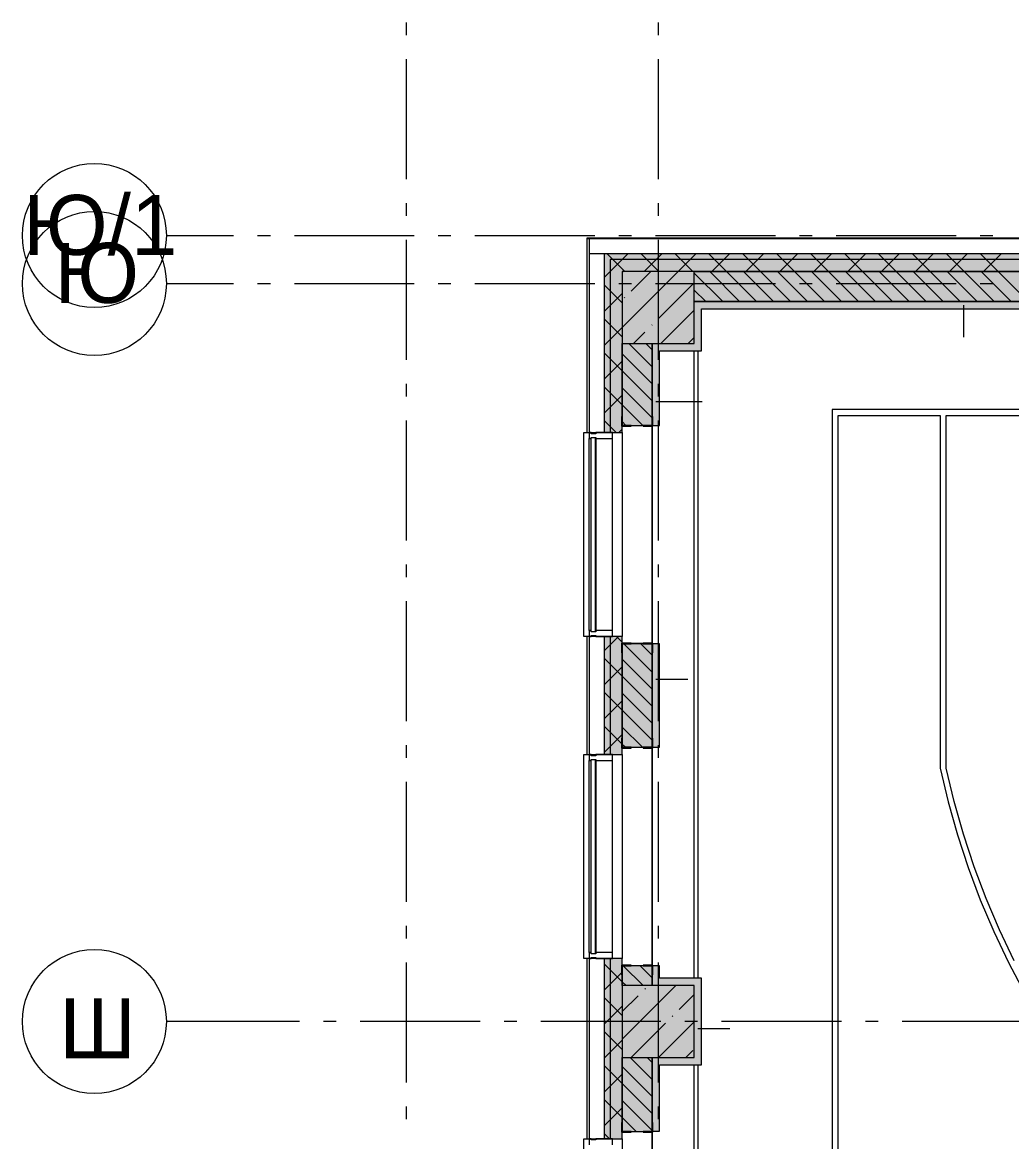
# Model space of a CAD drawing. Header units: millimetres. Extents: x -537608 to 253996, y -217170 to 186033.
# Drawn here: x -300162 to -291916, y -18702 to -9374 of the extents above; entities that cross this region are included whole.
import ezdxf

# ---------------------------------------------------------------- set-up
doc = ezdxf.new("R2010")
doc.units = ezdxf.units.MM
doc.layers.add('PDF _Геометрия', color=7, linetype='Continuous')
doc.layers.add('PDF _Текст', color=7, linetype='Continuous')
doc.layers.add('PDF _Сплошная заливка', color=7, linetype='Continuous', true_color=0xffffff)
doc.styles.add('PDF ArialMT', font='arial.ttf')

msp = doc.modelspace()

# ---------------------------------------------------------------- hatches: boundary and pattern name
at = {"layer": 'PDF _Сплошная заливка', "transparency": 33554559}
h = msp.add_hatch(color=256, dxfattribs=at)
h.paths.add_polyline_path([(-295261.3547, -42150.6668), (-295261.3547, -40715.6667), (-295311.355, -40715.6667), (-295311.355, -42150.6668)], flags=0)
h.paths.add_polyline_path([(-295311.355, -39015.6658), (-295261.3547, -39015.6658), (-295261.3547, -38030.6656), (-295311.355, -38030.6656), (-295311.355, -38192.9768)], flags=0)
h.paths.add_polyline_path([(-295261.3547, -36330.6647), (-295261.3547, -34830.6648), (-295311.355, -34830.6648), (-295311.355, -36330.6647)], flags=0)
h.paths.add_polyline_path([(-295261.3547, -33130.6639), (-295261.3547, -32145.6637), (-295311.355, -32145.6637), (-295311.355, -33130.6639)], flags=0)
h.paths.add_polyline_path([(-295261.3547, -30445.665), (-295261.3547, -28945.665), (-295311.355, -28945.665), (-295311.355, -30445.665)], flags=0)
h.paths.add_polyline_path([(-295261.3547, -27245.6642), (-295261.3547, -26260.6639), (-295311.355, -26260.6639), (-295311.355, -27245.6642)], flags=0)
h.paths.add_polyline_path([(-295261.3547, -24560.6631), (-295261.3547, -23062.1637), (-295311.355, -23062.1637), (-295311.355, -24560.6631)], flags=0)
h.paths.add_polyline_path([(-295311.355, -21362.1613), (-295261.3547, -21362.1613), (-295261.3547, -20377.8494), (-295311.355, -20377.8494), (-295311.355, -21105.3666)], flags=0)
h.paths.add_polyline_path([(-295261.3547, -18677.8486), (-295261.3547, -17176.3477), (-295311.355, -17176.3477), (-295311.355, -18677.8486)], flags=0)
h.paths.add_polyline_path([(-295311.355, -15476.348), (-295261.3547, -15476.348), (-295261.3547, -14493.3483), (-295311.355, -14493.3483), (-295311.355, -15409.4968)], flags=0)
h.paths.add_polyline_path([(-295261.3547, -12793.3472), (-295261.3547, -11300.6584), (-295311.355, -11300.6584), (-295311.355, -12793.3472)], flags=0)
for points in [[(-291688.3546, -11350.6587), (-291688.3546, -11300.6584), (-295261.3547, -11300.6584), (-295261.3547, -11350.6587), (-292091.069, -11350.6587)], [(-291688.3546, -11450.6591), (-291688.3546, -11350.6587), (-295161.3543, -11350.6587), (-295161.3543, -11450.6591), (-292091.069, -11450.6591)], [(-295161.3543, -18000.6618), (-294561.356, -18000.6618), (-294561.356, -17400.6608), (-295161.3543, -17400.6608), (-295161.3543, -17545.4486)]]:
    msp.add_hatch(color=256, dxfattribs=at).paths.add_polyline_path(points)
h = msp.add_hatch(color=256, dxfattribs=at)
h.paths.add_polyline_path([(-295261.3547, -42050.6663), (-295161.3543, -42050.6663), (-295161.3543, -40715.6667), (-295261.3547, -40715.6667), (-295261.3547, -41450.6659)], flags=0)
h.paths.add_polyline_path([(-295161.3543, -39015.6658), (-295161.3543, -38030.6656), (-295261.3547, -38030.6656), (-295261.3547, -39015.6658)], flags=0)
h.paths.add_polyline_path([(-295161.3543, -36330.6647), (-295161.3543, -34830.6648), (-295261.3547, -34830.6648), (-295261.3547, -36330.6647)], flags=0)
h.paths.add_polyline_path([(-295161.3543, -33130.6639), (-295161.3543, -32145.6637), (-295261.3547, -32145.6637), (-295261.3547, -33130.6639)], flags=0)
h.paths.add_polyline_path([(-295161.3543, -30445.665), (-295161.3543, -28945.665), (-295261.3547, -28945.665), (-295261.3547, -30445.665)], flags=0)
h.paths.add_polyline_path([(-295161.3543, -27245.6642), (-295161.3543, -26260.6639), (-295261.3547, -26260.6639), (-295261.3547, -27245.6642)], flags=0)
h.paths.add_polyline_path([(-295161.3543, -24560.6631), (-295161.3543, -23062.1637), (-295261.3547, -23062.1637), (-295261.3547, -24560.6631)], flags=0)
h.paths.add_polyline_path([(-295161.3543, -21362.1613), (-295161.3543, -20377.8494), (-295261.3547, -20377.8494), (-295261.3547, -21362.1613)], flags=0)
h.paths.add_polyline_path([(-295161.3543, -18677.8486), (-295161.3543, -17176.3477), (-295261.3547, -17176.3477), (-295261.3547, -18677.8486)], flags=0)
h.paths.add_polyline_path([(-295261.3547, -15476.348), (-295161.3543, -15476.348), (-295161.3543, -14493.3483), (-295261.3547, -14493.3483), (-295261.3547, -15409.4968)], flags=0)
h.paths.add_polyline_path([(-295161.3543, -12793.3472), (-295161.3543, -11350.6587), (-295261.3547, -11350.6587), (-295261.3547, -12793.3472)], flags=0)
h = msp.add_hatch(color=256, dxfattribs=at)
h.paths.add_polyline_path([(-277161.3528, -11700.6595), (-277161.3528, -11450.6591), (-280103.352, -11450.6591), (-280103.352, -11700.6595), (-277845.4411, -11700.6595)], flags=0)
h.paths.add_polyline_path([(-283011.354, -11700.6595), (-283011.354, -11450.6591), (-287911.3535, -11450.6591), (-287911.3535, -11700.6595), (-286225.222, -11700.6595)], flags=0)
h.paths.add_polyline_path([(-282511.3541, -11700.6595), (-282103.352, -11700.6595), (-282103.352, -11450.6591), (-282511.3541, -11450.6591), (-282511.3541, -11562.9942)], flags=0)
h.paths.add_polyline_path([(-289577.1352, -11700.6595), (-288411.3534, -11700.6595), (-288411.3534, -11450.6591), (-290911.3555, -11450.6591), (-290911.3555, -11700.6595)], flags=0)
h.paths.add_polyline_path([(-291411.3555, -11700.6595), (-291411.3555, -11450.6591), (-294561.356, -11450.6591), (-294561.356, -11700.6595), (-291672.0805, -11700.6595)], flags=0)
at = {"layer": 'PDF _Сплошная заливка', "true_color": 0xff7d7d, "transparency": 33554559}
for points in [[(-291411.3555, -11760.6591), (-291411.3555, -11700.6595), (-294561.356, -11700.6595), (-294561.356, -11760.6591), (-291471.3562, -11760.6591)], [(-294911.3576, -12733.0795), (-294851.3547, -12733.0795), (-294851.3547, -12050.6602), (-294911.3576, -12050.6602), (-294911.3576, -12561.5611)], [(-294561.356, -17400.6608), (-294501.3575, -17400.6608), (-294501.3575, -17340.6604), (-294851.3547, -17340.6604), (-294851.3547, -17400.6608), (-294605.0051, -17400.6608)], [(-294911.3576, -18615.6621), (-294851.3547, -18615.6621), (-294851.3547, -18000.6618), (-294911.3576, -18000.6618), (-294911.3576, -18257.4325)]]:
    msp.add_hatch(color=11, dxfattribs=at).paths.add_polyline_path(points)
at = {"layer": 'PDF _Сплошная заливка', "transparency": 33554559}
h = msp.add_hatch(color=256, dxfattribs=at)
h.paths.add_polyline_path([(-294911.3576, -18617.1611), (-294911.3576, -18000.6618), (-295161.3543, -18000.6618), (-295161.3543, -18617.1611)], flags=0)
h.paths.add_polyline_path([(-294911.3576, -17400.6608), (-294911.3576, -17236.3487), (-295161.3543, -17236.3487), (-295161.3543, -17400.6608), (-295023.9915, -17400.6608)], flags=0)

# ---------------------------------------------------------------- linework, layer by layer
at = {"layer": 'PDF _Геометрия', "color": 253, "lineweight": 9, "true_color": 0xaaaaaa}
for p, q in [((-296961.3577, -9374.4158), (-296961.3577, -9480.2483)), ((-294861.3574, -9374.4158), (-294861.3574, -9480.2483)), ((-296961.3577, -9680.2484), (-296961.3577, -10680.2493)), ((-294861.3574, -9680.2484), (-294861.3574, -10680.2493)), ((-296961.3577, -10880.2489), (-296961.3577, -10986.0827)), ((-294861.3574, -10880.2489), (-294861.3574, -10986.0827)), ((-298961.5557, -11150.6594), (-298400.3925, -11150.6594)), ((-298200.3916, -11150.6594), (-298094.5567, -11150.6594)), ((-297894.5601, -11150.6594), (-296894.5601, -11150.6594)), ((-296961.3577, -11186.083), (-296961.3577, -12186.0826)), ((-296694.5593, -11150.6594), (-296588.7243, -11150.6594)), ((-296388.7235, -11150.6594), (-295388.7235, -11150.6594)), ((-295188.7226, -11150.6594), (-295082.892, -11150.6594)), ((-294882.8912, -11150.6594), (-293882.8912, -11150.6594)), ((-294861.3574, -11186.083), (-294861.3574, -12186.0826)), ((-293682.8904, -11150.6594), (-293577.0598, -11150.6594)), ((-293377.0567, -11150.6594), (-292377.0568, -11150.6594)), ((-292177.058, -11150.6594), (-292071.2231, -11150.6594)), ((-298961.5557, -11550.6595), (-298400.3925, -11550.6595)), ((-298200.3916, -11550.6595), (-298094.5567, -11550.6595)), ((-297894.5601, -11550.6595), (-296894.5601, -11550.6595)), ((-296694.5593, -11550.6595), (-296588.7243, -11550.6595)), ((-296388.7235, -11550.6595), (-295388.7235, -11550.6595)), ((-295188.7226, -11550.6595), (-295082.892, -11550.6595)), ((-294882.8912, -11550.6595), (-293882.8912, -11550.6595)), ((-293682.8904, -11550.6595), (-293577.0598, -11550.6595)), ((-293377.0567, -11550.6595), (-292377.0568, -11550.6595)), ((-292177.058, -11550.6595), (-292071.2231, -11550.6595)), ((-296961.3577, -12386.0828), (-296961.3577, -12491.916)), ((-294861.3574, -12386.0828), (-294861.3574, -12491.916)), ((-296961.3577, -12691.9161), (-296961.3577, -13691.9158)), ((-294861.3574, -12691.9161), (-294861.3574, -13691.9158)), ((-295481.3566, -14493.3483), (-295481.3566, -12793.3472)), ((-295481.3566, -12793.3472), (-295456.3565, -12793.3472)), ((-295383.354, -12803.3474), (-295383.354, -12793.3472)), ((-295383.354, -14453.3469), (-295383.354, -12833.3473)), ((-295381.3561, -12843.3474), (-295381.3561, -14443.3481)), ((-296961.3577, -13891.9173), (-296961.3577, -13997.7499)), ((-294861.3574, -13891.9173), (-294861.3574, -13997.7499)), ((-296961.3577, -14197.7493), (-296961.3577, -15197.7504)), ((-294861.3574, -14197.7493), (-294861.3574, -15197.7504)), ((-295456.3565, -14493.3483), (-295481.3566, -14493.3483)), ((-295383.354, -14493.3483), (-295383.354, -14483.3474)), ((-296961.3577, -15397.7505), (-296961.3577, -15503.5845)), ((-295481.3566, -17176.3477), (-295481.3566, -15476.348)), ((-295481.3566, -15476.348), (-295456.3565, -15476.348)), ((-295383.354, -15486.3475), (-295383.354, -15476.348)), ((-294861.3574, -15397.7505), (-294861.3574, -15503.5845)), ((-295383.354, -17136.3483), (-295383.354, -15516.348)), ((-295381.3561, -15526.3476), (-295381.3561, -17126.3489)), ((-296961.3577, -15703.5839), (-296961.3577, -16703.5843)), ((-294861.3574, -15703.5839), (-294861.3574, -16703.5843)), ((-296961.3577, -16903.5838), (-296961.3577, -17009.4176)), ((-294861.3574, -16903.5838), (-294861.3574, -17009.4176)), ((-296961.3577, -17209.4171), (-296961.3577, -18209.4176)), ((-295456.3565, -17176.3477), (-295481.3566, -17176.3477)), ((-295383.354, -17176.3477), (-295383.354, -17166.3489)), ((-294861.3574, -17209.4171), (-294861.3574, -18209.4176)), ((-297852.289, -17700.6613), (-298961.5557, -17700.6613)), ((-297546.4575, -17700.6613), (-297652.2882, -17700.6613)), ((-296346.4567, -17700.6613), (-297346.4567, -17700.6613)), ((-296040.6209, -17700.6613), (-296146.4558, -17700.6613)), ((-294840.6244, -17700.6613), (-295840.6244, -17700.6613)), ((-294534.7886, -17700.6613), (-294640.6235, -17700.6613)), ((-293334.7878, -17700.6613), (-294334.7877, -17700.6613)), ((-293028.9541, -17700.6613), (-293134.7891, -17700.6613)), ((-291828.9555, -17700.6613), (-292828.9555, -17700.6613)), ((-296961.3577, -18409.4182), (-296961.3577, -18515.251)), ((-294861.3574, -18409.4182), (-294861.3574, -18515.251)), ((-295481.3566, -20377.8494), (-295481.3566, -18677.8486)), ((-295481.3566, -18677.8486), (-295456.3565, -18677.8486)), ((-295383.354, -18687.8485), (-295383.354, -18677.8486))]:
    msp.add_line(p, q, dxfattribs=at)
at = {"layer": 'PDF _Геометрия', "lineweight": 9}
for p, q in [((-295436.3555, -11173.6595), (-295456.3565, -11173.6595)), ((-295456.3565, -11173.6595), (-295456.3565, -11175.6596)), ((-295456.3565, -11175.6596), (-295436.3555, -11175.6596)), ((-295456.3565, -11175.6596), (-295456.3565, -12793.3472)), ((-295311.355, -11173.6595), (-295436.3555, -11173.6595)), ((-295436.3555, -11173.6595), (-295436.3555, -11175.6596)), ((-295311.355, -11173.6595), (-295436.3555, -11173.6595)), ((-295436.3555, -11175.6596), (-295436.3555, -11300.6584)), ((-295436.3555, -11175.6596), (-295161.3543, -11175.6596)), ((-295436.3555, -11175.6596), (-295436.3555, -11300.6584)), ((-295261.3547, -11173.6595), (-295311.355, -11173.6595)), ((-295261.3547, -11173.6595), (-295311.355, -11173.6595)), ((-295161.3543, -11173.6595), (-295261.3547, -11173.6595)), ((-295161.3543, -11173.6595), (-295261.3547, -11173.6595)), ((-291688.3546, -11173.6595), (-295161.3543, -11173.6595)), ((-295161.3543, -11175.6596), (-291688.3546, -11175.6596)), ((-295436.3555, -11300.6584), (-295311.355, -11300.6584)), ((-295436.3555, -11300.6584), (-295436.3555, -12793.3472)), ((-295311.355, -11300.6584), (-295261.3547, -11300.6584)), ((-295311.355, -11300.6584), (-295311.355, -12793.3472)), ((-295261.3547, -11328.9313), (-295289.6273, -11300.6584)), ((-295261.3547, -11300.6584), (-295161.3543, -11300.6584)), ((-295239.6271, -11350.6587), (-295261.3547, -11328.9313)), ((-295261.3547, -11450.2866), (-295161.7289, -11350.6587)), ((-295161.3543, -11350.6587), (-295261.3547, -11350.6587)), ((-295261.3547, -11350.6587), (-295261.3547, -12793.3472)), ((-295161.3543, -11428.9304), (-295239.6271, -11350.6587)), ((-295161.7289, -11350.6587), (-295111.7287, -11300.6584)), ((-295161.3543, -11300.6584), (-291688.3546, -11300.6584)), ((-291688.3546, -11350.6587), (-295161.3543, -11350.6587)), ((-294956.7849, -11350.6587), (-295006.7851, -11300.6584)), ((-294978.8871, -11450.6591), (-294878.8867, -11350.6587)), ((-294856.7844, -11450.6591), (-294956.7849, -11350.6587)), ((-294878.8867, -11350.6587), (-294828.8864, -11300.6584)), ((-294673.9426, -11350.6587), (-294723.9429, -11300.6584)), ((-294696.0449, -11450.6591), (-294596.0444, -11350.6587)), ((-294573.9422, -11450.6591), (-294673.9426, -11350.6587)), ((-294596.0444, -11350.6587), (-294546.0442, -11300.6584)), ((-294391.1004, -11350.6587), (-294441.1006, -11300.6584)), ((-294413.1983, -11450.6591), (-294313.1979, -11350.6587)), ((-294291.1, -11450.6591), (-294391.1004, -11350.6587)), ((-294313.1979, -11350.6587), (-294263.202, -11300.6584)), ((-294108.2582, -11350.6587), (-294158.2584, -11300.6584)), ((-294130.3561, -11450.6591), (-294030.3557, -11350.6587)), ((-294008.2577, -11450.6591), (-294108.2582, -11350.6587)), ((-294030.3557, -11350.6587), (-293980.3554, -11300.6584)), ((-293825.4159, -11350.6587), (-293875.4119, -11300.6584)), ((-293847.5139, -11450.6591), (-293747.5134, -11350.6587)), ((-293725.4155, -11450.6591), (-293825.4159, -11350.6587)), ((-293747.5134, -11350.6587), (-293697.5132, -11300.6584)), ((-293542.5694, -11350.6587), (-293592.5696, -11300.6584)), ((-293564.6717, -11450.6591), (-293464.6712, -11350.6587)), ((-293442.5711, -11450.6591), (-293542.5694, -11350.6587)), ((-293464.6712, -11350.6587), (-293414.671, -11300.6584)), ((-293259.7272, -11350.6587), (-293309.7274, -11300.6584)), ((-293281.8294, -11450.6591), (-293181.829, -11350.6587)), ((-293159.7289, -11450.6591), (-293259.7272, -11350.6587)), ((-293181.829, -11350.6587), (-293131.8288, -11300.6584)), ((-292976.8849, -11350.6587), (-293026.8852, -11300.6584)), ((-292998.9872, -11450.6591), (-292898.9867, -11350.6587)), ((-292876.8845, -11450.6591), (-292976.8849, -11350.6587)), ((-292898.9867, -11350.6587), (-292848.9865, -11300.6584)), ((-292694.0427, -11350.6587), (-292744.0429, -11300.6584)), ((-292716.1428, -11450.6591), (-292616.1424, -11350.6587)), ((-292594.0423, -11450.6591), (-292694.0427, -11350.6587)), ((-292616.1424, -11350.6587), (-292566.1443, -11300.6584)), ((-292411.2005, -11350.6587), (-292461.2007, -11300.6584)), ((-292433.3005, -11450.6591), (-292333.3001, -11350.6587)), ((-292311.2, -11450.6591), (-292411.2005, -11350.6587)), ((-292333.3001, -11350.6587), (-292283.2999, -11300.6584)), ((-292128.3561, -11350.6587), (-292178.3563, -11300.6584)), ((-292150.4583, -11450.6591), (-292050.4579, -11350.6587)), ((-292028.3578, -11450.6591), (-292128.3561, -11350.6587)), ((-292050.4579, -11350.6587), (-292000.4577, -11300.6584)), ((-295311.355, -11500.2869), (-295261.3547, -11450.2866)), ((-295139.6267, -11450.6591), (-295161.3543, -11428.9304)), ((-295161.3543, -11459.719), (-295152.2947, -11450.6591)), ((-295161.3543, -11915.9162), (-294696.1008, -11450.6591)), ((-294561.356, -11450.6591), (-295161.3543, -11450.6591)), ((-295161.3543, -11450.6591), (-295161.3543, -12050.6602)), ((-295086.7717, -11613.2313), (-294924.1978, -11450.6591)), ((-291411.3555, -11450.6591), (-294561.356, -11450.6591)), ((-294561.356, -11450.6591), (-291688.3546, -11450.6591)), ((-294561.356, -12050.6602), (-294561.356, -11450.6591)), ((-294323.9412, -11700.6595), (-294561.356, -11463.2456)), ((-294182.5222, -11700.6595), (-294432.5189, -11450.6591)), ((-294041.0989, -11700.6595), (-294291.1, -11450.6591)), ((-293899.68, -11700.6595), (-294149.6767, -11450.6591)), ((-293758.2567, -11700.6595), (-294008.2577, -11450.6591)), ((-293616.8334, -11700.6595), (-293866.8345, -11450.6591)), ((-293475.4145, -11700.6595), (-293725.4155, -11450.6591)), ((-293333.9934, -11700.6595), (-293583.9922, -11450.6591)), ((-293192.5701, -11700.6595), (-293442.5711, -11450.6591)), ((-293051.149, -11700.6595), (-293301.15, -11450.6591)), ((-292909.7278, -11700.6595), (-293159.7289, -11450.6591)), ((-292768.3067, -11700.6595), (-293018.3078, -11450.6591)), ((-292626.8856, -11700.6595), (-292876.8845, -11450.6591)), ((-292485.4645, -11700.6595), (-292735.4634, -11450.6591)), ((-292344.0433, -11700.6595), (-292594.0423, -11450.6591)), ((-292202.6222, -11700.6595), (-292452.6212, -11450.6591)), ((-292061.1989, -11700.6595), (-292311.2, -11450.6591)), ((-291919.7778, -11700.6595), (-292169.7789, -11450.6591)), ((-291778.3567, -11700.6595), (-292028.3578, -11450.6591)), ((-295261.3547, -11611.7738), (-295311.355, -11561.7738)), ((-294858.6705, -11841.3301), (-294573.5504, -11556.2067)), ((-295161.3543, -11711.7743), (-295261.3547, -11611.7738)), ((-295261.3547, -11733.1298), (-295161.3543, -11633.1295)), ((-294465.3644, -11700.6595), (-294561.356, -11604.6669)), ((-295311.355, -11783.1308), (-295261.3547, -11733.1298)), ((-295143.7948, -11670.2561), (-295139.054, -11665.5145)), ((-294561.356, -11700.6595), (-291411.3555, -11700.6595)), ((-291411.3555, -11700.6595), (-294561.356, -11700.6595)), ((-292316.9075, -11730.66), (-292316.9075, -11996.8087)), ((-295261.3547, -11894.6172), (-295311.355, -11844.6169)), ((-294839.901, -12050.6602), (-294561.356, -11772.1125)), ((-294501.3575, -12050.6602), (-294501.3575, -11760.6591)), ((-294501.3575, -11760.6591), (-291471.3562, -11760.6591)), ((-295161.3543, -11994.6161), (-295261.3547, -11894.6172)), ((-295261.3547, -12015.9723), (-295161.3543, -11915.9734)), ((-294915.6979, -11898.3547), (-294910.9528, -11893.6138)), ((-295311.355, -12065.9725), (-295261.3547, -12015.9723)), ((-295068.0022, -12050.6602), (-294972.7211, -11955.3795)), ((-294611.8041, -12050.6602), (-294561.356, -12000.2119)), ((-295161.3543, -12050.6602), (-294561.356, -12050.6602)), ((-295161.3543, -12793.3472), (-295161.3543, -12050.6602)), ((-295161.3543, -12050.6602), (-295161.3543, -12732.6597)), ((-294911.3576, -12244.6164), (-295105.3129, -12050.6602)), ((-294911.3576, -12103.1951), (-294963.8897, -12050.6602)), ((-294911.3576, -12732.6597), (-294911.3576, -12050.6602)), ((-294911.3576, -12050.6602), (-294911.3576, -12733.0795)), ((-294851.3547, -12733.0795), (-294851.3547, -12110.6591)), ((-294851.3547, -12110.6591), (-294501.3575, -12110.6591)), ((-294531.3568, -12110.6591), (-294531.3568, -17340.6604)), ((-294501.3575, -12110.6591), (-294501.3575, -12050.6602)), ((-295261.3547, -12177.4588), (-295311.355, -12127.4586)), ((-295161.3543, -12277.4593), (-295261.3547, -12177.4588)), ((-295261.3547, -12298.8156), (-295161.3543, -12198.8152)), ((-294911.3576, -12386.0382), (-295161.3543, -12136.0373)), ((-295311.355, -12348.8157), (-295261.3547, -12298.8156)), ((-294911.3576, -12527.4595), (-295161.3543, -12277.4593)), ((-295261.3547, -12460.3021), (-295311.355, -12410.302)), ((-295161.3543, -12560.3018), (-295261.3547, -12460.3021)), ((-295261.3547, -12581.6581), (-295161.3543, -12481.6584)), ((-294911.3576, -12668.8808), (-295161.3543, -12418.8805)), ((-295311.355, -12631.6583), (-295261.3547, -12581.6581)), ((-294988.9974, -12732.6597), (-295161.3543, -12560.3018)), ((-294881.354, -12533.3983), (-294496.0311, -12533.3983)), ((-295261.3547, -12743.1446), (-295311.355, -12693.1444)), ((-295211.1522, -12793.3472), (-295261.3547, -12743.1446)), ((-295190.2039, -12793.3472), (-295161.3543, -12764.5009)), ((-295130.4206, -12732.6597), (-295161.3543, -12701.723)), ((-295161.3543, -12732.6597), (-294911.3576, -12732.6597)), ((-294911.3576, -12733.0795), (-294851.3547, -12733.0795)), ((-295456.3565, -12793.3472), (-295436.3555, -12793.3472)), ((-295421.358, -12793.3472), (-295438.3578, -12793.3472)), ((-295438.3578, -12793.3472), (-295438.3578, -12843.3474)), ((-295438.3578, -14443.3481), (-295438.3578, -12843.3474)), ((-295438.3578, -12843.3474), (-295421.358, -12843.3474)), ((-295436.3555, -12793.3472), (-295311.355, -12793.3472)), ((-295421.358, -12803.3474), (-295421.358, -12793.3472)), ((-295381.3561, -12803.3474), (-295421.358, -12803.3474)), ((-295421.358, -12833.3473), (-295381.3561, -12833.3473)), ((-295421.358, -12843.3474), (-295421.358, -12833.3473)), ((-295421.358, -14443.3481), (-295421.358, -12843.3474)), ((-295241.3581, -12793.3472), (-295381.3561, -12793.3472)), ((-295381.3561, -12793.3472), (-295381.3561, -12803.3474)), ((-295381.3561, -12833.3473), (-295381.3561, -12843.3474)), ((-295381.3561, -12843.3474), (-295241.3581, -12843.3474)), ((-295311.355, -12793.3472), (-295261.3547, -12793.3472)), ((-295261.3547, -12793.3472), (-295161.3543, -12793.3472)), ((-295241.3581, -12843.3474), (-295241.3581, -12793.3472)), ((-295241.3581, -14443.3481), (-295241.3581, -12843.3474)), ((-295421.358, -14443.3481), (-295438.3578, -14443.3481)), ((-295438.3578, -14443.3481), (-295438.3578, -14493.3483)), ((-295421.358, -14453.3469), (-295421.358, -14443.3481)), ((-295381.3561, -14453.3469), (-295421.358, -14453.3469)), ((-295241.3581, -14443.3481), (-295381.3561, -14443.3481)), ((-295381.3561, -14443.3481), (-295381.3561, -14453.3469)), ((-295241.3581, -14493.3483), (-295241.3581, -14443.3481)), ((-295436.3555, -14493.3483), (-295456.3565, -14493.3483)), ((-295456.3565, -14493.3483), (-295456.3565, -15476.348)), ((-295438.3578, -14493.3483), (-295421.358, -14493.3483)), ((-295311.355, -14493.3483), (-295436.3555, -14493.3483)), ((-295436.3555, -14493.3483), (-295436.3555, -15476.348)), ((-295421.358, -14493.3483), (-295421.358, -14483.3474)), ((-295421.358, -14483.3474), (-295381.3561, -14483.3474)), ((-295381.3561, -14483.3474), (-295381.3561, -14493.3483)), ((-295381.3561, -14493.3483), (-295241.3581, -14493.3483)), ((-295261.3547, -14493.3483), (-295311.355, -14493.3483)), ((-295311.355, -14493.3483), (-295311.355, -15476.348)), ((-295261.3547, -14561.5576), (-295193.1448, -14493.3483)), ((-295161.3543, -14493.3483), (-295261.3547, -14493.3483)), ((-295261.3547, -14493.3483), (-295261.3547, -15476.348)), ((-295161.3543, -14540.2021), (-295208.2112, -14493.3483)), ((-295161.3543, -15476.348), (-295161.3543, -14493.3483)), ((-295311.355, -14611.5578), (-295261.3547, -14561.5576)), ((-294911.3576, -14553.348), (-295161.3543, -14553.348)), ((-295161.3543, -14553.348), (-295161.3543, -15415.6605)), ((-294911.3576, -14790.2016), (-295148.2084, -14553.348)), ((-294911.3576, -14648.7804), (-295006.7894, -14553.348)), ((-294911.3576, -15415.6605), (-294911.3576, -14553.348)), ((-294851.3547, -14553.348), (-294911.3576, -14553.348)), ((-294911.3576, -14553.348), (-294911.3576, -15415.0701)), ((-294851.3547, -15415.0701), (-294851.3547, -14553.348)), ((-295261.3547, -14723.0449), (-295311.355, -14673.0447)), ((-295161.3543, -14823.0438), (-295261.3547, -14723.0449)), ((-294911.3576, -14931.6228), (-295161.3543, -14681.6226)), ((-295261.3547, -14844.4002), (-295161.3543, -14744.4012)), ((-294911.3576, -15073.0441), (-295161.3543, -14823.0438)), ((-295311.355, -14894.4004), (-295261.3547, -14844.4002)), ((-294881.354, -14847.9642), (-294615.2058, -14847.9642)), ((-295261.3547, -15005.8867), (-295311.355, -14955.8865)), ((-295161.3543, -15105.887), (-295261.3547, -15005.8867)), ((-294911.3576, -15214.4662), (-295161.3543, -14964.4657)), ((-295261.3547, -15127.2433), (-295161.3543, -15027.243)), ((-294911.3576, -15355.8874), (-295161.3543, -15105.887)), ((-295311.355, -15177.2435), (-295261.3547, -15127.2433)), ((-295261.3547, -15288.7299), (-295311.355, -15238.7297)), ((-295161.3543, -15388.7295), (-295261.3547, -15288.7299)), ((-294993.0062, -15415.6605), (-295161.3543, -15247.3082)), ((-295261.3547, -15410.0858), (-295161.3543, -15310.0861)), ((-295134.4251, -15415.6605), (-295161.3543, -15388.7295)), ((-295456.3565, -15476.348), (-295436.3555, -15476.348)), ((-295421.358, -15476.348), (-295438.3578, -15476.348)), ((-295438.3578, -15476.348), (-295438.3578, -15526.3476)), ((-295436.3555, -15476.348), (-295311.355, -15476.348)), ((-295421.358, -15486.3475), (-295421.358, -15476.348)), ((-295241.3581, -15476.348), (-295381.3561, -15476.348)), ((-295381.3561, -15476.348), (-295381.3561, -15486.3475)), ((-295311.355, -15460.0861), (-295261.3547, -15410.0858)), ((-295311.355, -15476.348), (-295261.3547, -15476.348)), ((-295261.3547, -15476.348), (-295161.3543, -15476.348)), ((-295241.3581, -15526.3476), (-295241.3581, -15476.348)), ((-295161.3543, -15415.6605), (-294911.3576, -15415.6605)), ((-294911.3576, -15415.0701), (-294851.3547, -15415.0701)), ((-295438.3578, -17126.3489), (-295438.3578, -15526.3476)), ((-295438.3578, -15526.3476), (-295421.358, -15526.3476)), ((-295381.3561, -15486.3475), (-295421.358, -15486.3475)), ((-295421.358, -15516.348), (-295381.3561, -15516.348)), ((-295421.358, -15526.3476), (-295421.358, -15516.348)), ((-295421.358, -17126.3489), (-295421.358, -15526.3476)), ((-295381.3561, -15516.348), (-295381.3561, -15526.3476)), ((-295381.3561, -15526.3476), (-295241.3581, -15526.3476)), ((-295241.3581, -17126.3489), (-295241.3581, -15526.3476)), ((-295421.358, -17126.3489), (-295438.3578, -17126.3489)), ((-295438.3578, -17126.3489), (-295438.3578, -17176.3477)), ((-295421.358, -17136.3483), (-295421.358, -17126.3489)), ((-295381.3561, -17136.3483), (-295421.358, -17136.3483)), ((-295241.3581, -17126.3489), (-295381.3561, -17126.3489)), ((-295381.3561, -17126.3489), (-295381.3561, -17136.3483)), ((-295241.3581, -17176.3477), (-295241.3581, -17126.3489)), ((-295436.3555, -17176.3477), (-295456.3565, -17176.3477)), ((-295456.3565, -17176.3477), (-295456.3565, -18677.8486)), ((-295438.3578, -17176.3477), (-295421.358, -17176.3477)), ((-295436.3555, -17176.3477), (-295436.3555, -18677.8486)), ((-295311.355, -17176.3477), (-295436.3555, -17176.3477)), ((-295421.358, -17176.3477), (-295421.358, -17166.3489)), ((-295421.358, -17166.3489), (-295381.3561, -17166.3489)), ((-295381.3561, -17166.3489), (-295381.3561, -17176.3477)), ((-295381.3561, -17176.3477), (-295241.3581, -17176.3477)), ((-295311.355, -17176.3477), (-295311.355, -18677.8486)), ((-295261.3547, -17176.3477), (-295311.355, -17176.3477)), ((-295261.3547, -17268.6287), (-295311.355, -17218.6299)), ((-295261.3547, -17176.3477), (-295261.3547, -18677.8486)), ((-295161.3543, -17176.3477), (-295261.3547, -17176.3477)), ((-295161.3543, -17400.6608), (-295161.3543, -17176.3477)), ((-294911.3576, -17236.3487), (-295161.3543, -17236.3487)), ((-295161.3543, -17236.3487), (-295161.3543, -17400.6608)), ((-294987.9037, -17400.6608), (-295152.2171, -17236.3487)), ((-294911.3576, -17335.7869), (-295010.7939, -17236.3487)), ((-294851.3547, -17235.6608), (-294911.3576, -17235.6608)), ((-294911.3576, -17235.6608), (-294911.3576, -17400.6608)), ((-294911.3576, -17400.6608), (-294911.3576, -17236.3487)), ((-294851.3547, -17340.6604), (-294851.3547, -17235.6608)), ((-295161.3543, -17368.6292), (-295261.3547, -17268.6287)), ((-295261.3547, -17389.9854), (-295161.3543, -17289.985)), ((-294501.3575, -17340.6604), (-294851.3547, -17340.6604)), ((-294501.3575, -17400.6608), (-294501.3575, -17340.6604)), ((-295311.355, -17439.9856), (-295261.3547, -17389.9854)), ((-295129.3226, -17400.6608), (-295161.3543, -17368.6292)), ((-295161.3543, -17846.479), (-294715.5377, -17400.6608)), ((-295161.3543, -17400.6608), (-295161.3543, -18000.6618)), ((-294561.356, -17400.6608), (-295161.3543, -17400.6608)), ((-294972.7211, -17429.7457), (-294967.9802, -17425.0032)), ((-294561.356, -18000.6618), (-294561.356, -17400.6608)), ((-294501.3575, -18000.6618), (-294501.3575, -17400.6608)), ((-295261.3547, -17551.4726), (-295311.355, -17501.4724)), ((-295161.3543, -17618.381), (-295029.7442, -17486.7696)), ((-294687.5967, -17600.8189), (-294561.356, -17474.5774)), ((-295161.3543, -17651.473), (-295261.3547, -17551.4726)), ((-295261.3547, -17672.8293), (-295161.3543, -17572.8283)), ((-295311.355, -17722.8281), (-295261.3547, -17672.8293)), ((-295086.7717, -17999.9922), (-294801.6473, -17714.8689)), ((-294859.3422, -18000.6618), (-294561.356, -17702.6754)), ((-294744.6241, -17657.8436), (-294739.879, -17653.1012)), ((-295261.3547, -17834.3146), (-295311.355, -17784.3157)), ((-294531.3568, -17760.1902), (-294265.2042, -17760.1902)), ((-295161.3543, -17934.3148), (-295261.3547, -17834.3146)), ((-295261.3547, -17955.6712), (-295161.3543, -17855.6708)), ((-295311.355, -18005.6715), (-295261.3547, -17955.6712)), ((-295161.3543, -18000.6618), (-294561.356, -18000.6618)), ((-295161.3543, -18677.8486), (-295161.3543, -18000.6618)), ((-295161.3543, -18000.6618), (-295161.3543, -18617.1611)), ((-294911.3576, -18184.315), (-295095.0088, -18000.6618)), ((-294911.3576, -18042.8939), (-294953.5899, -18000.6618)), ((-294911.3576, -18615.6621), (-294911.3576, -18000.6618)), ((-294911.3576, -18000.6618), (-294911.3576, -18615.6621)), ((-294631.241, -18000.6618), (-294573.5504, -17942.9669)), ((-294501.3575, -18060.6614), (-294501.3575, -18000.6618)), ((-295261.3547, -18117.1576), (-295311.355, -18067.1574)), ((-294911.3576, -18325.7361), (-295161.3543, -18075.7361)), ((-294851.3547, -18615.6621), (-294851.3547, -18060.6614)), ((-294851.3547, -18060.6614), (-294501.3575, -18060.6614)), ((-294531.3568, -18060.6614), (-294531.3568, -23340.6634)), ((-295161.3543, -18217.158), (-295261.3547, -18117.1576)), ((-295261.3547, -18238.5145), (-295161.3543, -18138.5139)), ((-295311.355, -18288.5137), (-295261.3547, -18238.5145)), ((-294911.3576, -18467.1583), (-295161.3543, -18217.158)), ((-295261.3547, -18400.0018), (-295311.355, -18350.0004)), ((-294911.3576, -18608.5794), (-295161.3543, -18358.5794)), ((-295161.3543, -18500.0005), (-295261.3547, -18400.0018)), ((-295261.3547, -18521.3567), (-295161.3543, -18421.3568)), ((-295311.355, -18571.357), (-295261.3547, -18521.3567)), ((-295044.1948, -18617.1611), (-295161.3543, -18500.0005)), ((-295266.3496, -18677.8486), (-295311.355, -18632.8432)), ((-295161.3543, -18617.1611), (-294911.3576, -18617.1611)), ((-294911.3576, -18617.1611), (-294911.3576, -18615.6621)), ((-294911.3576, -18615.6621), (-294851.3547, -18615.6621)), ((-295456.3565, -18677.8486), (-295436.3555, -18677.8486)), ((-295421.358, -18677.8486), (-295438.3578, -18677.8486)), ((-295438.3578, -18677.8486), (-295438.3578, -18727.8488)), ((-295436.3555, -18677.8486), (-295311.355, -18677.8486)), ((-295421.358, -18687.8485), (-295421.358, -18677.8486)), ((-295381.3561, -18687.8485), (-295421.358, -18687.8485)), ((-295241.3581, -18677.8486), (-295381.3561, -18677.8486)), ((-295381.3561, -18677.8486), (-295381.3561, -18687.8485)), ((-295311.355, -18677.8486), (-295261.3547, -18677.8486)), ((-295261.3547, -18677.8486), (-295161.3543, -18677.8486)), ((-295241.3581, -18727.8488), (-295241.3581, -18677.8486))]:
    msp.add_line(p, q, dxfattribs=at)
at = {"layer": 'PDF _Геометрия', "color": 9, "lineweight": 9, "true_color": 0xc0c0c0}
for p, q in [((-294561.356, -17340.6604), (-294561.356, -12110.6591)), ((-290411.3038, -12600.1755), (-293411.3037, -12600.1755)), ((-293411.3037, -12600.1755), (-293411.3037, -26625.1785)), ((-293361.3057, -26575.1782), (-293361.3057, -12650.175)), ((-293361.3057, -12650.175), (-292511.3042, -12650.175)), ((-292511.3042, -12650.175), (-292511.3042, -15590.1759)), ((-292461.304, -15590.1759), (-292461.304, -12650.175)), ((-292461.304, -12650.175), (-290409.7322, -12650.175)), ((-294911.3576, -12738.6598), (-294911.3576, -14547.3472)), ((-294911.3576, -14547.3472), (-294911.3576, -12738.6598)), ((-295161.3543, -12793.3472), (-295161.3543, -14493.3483)), ((-295086.354, -14547.3472), (-294986.3579, -14547.3472)), ((-295161.3543, -15476.348), (-295161.3543, -17176.3477)), ((-294911.3576, -15421.66), (-294911.3576, -17230.3487)), ((-294911.3576, -17230.3487), (-294911.3576, -15421.66)), ((-292511.3042, -15590.1759), (-292445.243, -15869.2292)), ((-292395.372, -15866.789), (-292461.304, -15590.1759)), ((-292445.243, -15869.2292), (-292367.39, -16145.225)), ((-292317.7622, -16140.3552), (-292395.372, -15866.789)), ((-292367.39, -16145.225), (-292277.8831, -16417.6638)), ((-292228.6149, -16410.3817), (-292317.7622, -16140.3552)), ((-292128.0934, -16676.3838), (-292228.6149, -16410.3817)), ((-292277.8831, -16417.6638), (-292176.8836, -16686.056)), ((-292176.8836, -16686.056), (-292064.5791, -16949.9162)), ((-292016.3787, -16937.8827), (-292128.0934, -16676.3838)), ((-292064.5791, -16949.9162), (-291941.1653, -17208.768)), ((-291893.6689, -17194.4051), (-292016.3787, -16937.8827)), ((-291941.1653, -17208.768), (-291806.8705, -17462.1441)), ((-294561.356, -23340.6634), (-294561.356, -18060.6614)), ((-294986.3579, -18619.9739), (-295086.354, -18619.9739)), ((-294911.3576, -18623.1614), (-294911.3576, -20431.8498)), ((-294911.3576, -20431.8498), (-294911.3576, -18623.1614)), ((-295161.3543, -18677.8486), (-295161.3543, -20377.8494))]:
    msp.add_line(p, q, dxfattribs=at)
at = {"layer": 'PDF _Геометрия', "color": 253, "lineweight": 20, "true_color": 0xaaaaaa}
for p, q in [((-295161.3543, -12657.6594), (-295167.3567, -12657.6594)), ((-295167.3567, -12657.6594), (-295167.3567, -12738.6598)), ((-295161.3543, -12732.6597), (-295161.3543, -12657.6594)), ((-294905.3551, -12657.6594), (-294911.3576, -12657.6594)), ((-294911.3576, -12657.6594), (-294911.3576, -12732.6597)), ((-294905.3551, -12738.6598), (-294905.3551, -12657.6594)), ((-295167.3567, -12738.6598), (-295086.354, -12738.6598)), ((-295086.354, -12732.6597), (-295161.3543, -12732.6597)), ((-295086.354, -12738.6598), (-295086.354, -12732.6597)), ((-294986.3579, -12732.6597), (-294986.3579, -12738.6598)), ((-294911.3576, -12732.6597), (-294986.3579, -12732.6597)), ((-294986.3579, -12738.6598), (-294905.3551, -12738.6598)), ((-295086.354, -14547.3472), (-295167.3567, -14547.3472)), ((-295167.3567, -14547.3472), (-295167.3567, -14628.3483)), ((-295086.354, -14553.348), (-295086.354, -14547.3472)), ((-294905.3551, -14547.3472), (-294986.3579, -14547.3472)), ((-294986.3579, -14547.3472), (-294986.3579, -14553.348)), ((-294905.3551, -14628.3483), (-294905.3551, -14547.3472)), ((-295167.3567, -14628.3483), (-295161.3543, -14628.3483)), ((-295161.3543, -14628.3483), (-295161.3543, -14553.348)), ((-295161.3543, -14553.348), (-295086.354, -14553.348)), ((-294986.3579, -14553.348), (-294911.3576, -14553.348)), ((-294911.3576, -14553.348), (-294911.3576, -14628.3483)), ((-294911.3576, -14628.3483), (-294905.3551, -14628.3483)), ((-295161.3543, -15340.6602), (-295167.3567, -15340.6602)), ((-295167.3567, -15340.6602), (-295167.3567, -15421.66)), ((-295161.3543, -15415.6605), (-295161.3543, -15340.6602)), ((-294905.3551, -15340.6602), (-294911.3576, -15340.6602)), ((-294911.3576, -15340.6602), (-294911.3576, -15415.6605)), ((-294905.3551, -15421.66), (-294905.3551, -15340.6602)), ((-295167.3567, -15421.66), (-295086.354, -15421.66)), ((-295086.354, -15415.6605), (-295161.3543, -15415.6605)), ((-295086.354, -15421.66), (-295086.354, -15415.6605)), ((-294986.3579, -15415.6605), (-294986.3579, -15421.66)), ((-294911.3576, -15415.6605), (-294986.3579, -15415.6605)), ((-294986.3579, -15421.66), (-294905.3551, -15421.66)), ((-295086.354, -17230.3487), (-295167.3567, -17230.3487)), ((-295167.3567, -17230.3487), (-295167.3567, -17311.3477)), ((-295161.3543, -17311.3477), (-295161.3543, -17236.3487)), ((-295161.3543, -17236.3487), (-295086.354, -17236.3487)), ((-295086.354, -17236.3487), (-295086.354, -17230.3487)), ((-294905.3551, -17230.3487), (-294986.3579, -17230.3487)), ((-294986.3579, -17230.3487), (-294986.3579, -17236.3487)), ((-294986.3579, -17236.3487), (-294911.3576, -17236.3487)), ((-294911.3576, -17236.3487), (-294911.3576, -17311.3477)), ((-294905.3551, -17311.3477), (-294905.3551, -17230.3487)), ((-295167.3567, -17311.3477), (-295161.3543, -17311.3477)), ((-294911.3576, -17311.3477), (-294905.3551, -17311.3477)), ((-295161.3543, -18542.1624), (-295167.3567, -18542.1624)), ((-295167.3567, -18542.1624), (-295167.3567, -18623.1614)), ((-295161.3543, -18617.1611), (-295161.3543, -18542.1624)), ((-294905.3551, -18542.1624), (-294911.3576, -18542.1624)), ((-294911.3576, -18542.1624), (-294911.3576, -18617.1611)), ((-294905.3551, -18623.1614), (-294905.3551, -18542.1624)), ((-295167.3567, -18623.1614), (-295086.354, -18623.1614)), ((-295086.354, -18617.1611), (-295161.3543, -18617.1611)), ((-295086.354, -18623.1614), (-295086.354, -18617.1611)), ((-294986.3579, -18617.1611), (-294986.3579, -18623.1614)), ((-294911.3576, -18617.1611), (-294986.3579, -18617.1611)), ((-294986.3579, -18623.1614), (-294905.3551, -18623.1614))]:
    msp.add_line(p, q, dxfattribs=at)
at = {"layer": 'PDF _Геометрия', "lineweight": 20}
for centre, radius in [((-299561.5571, -11150.6588), 600.0009), ((-299561.5572, -11550.6585), 600.0006), ((-299561.5551, -17700.6615), 600.0006)]:
    msp.add_circle(centre, radius, dxfattribs=at)
at = {"layer": 'PDF _Сплошная заливка', "lineweight": 35, "transparency": 33554559}
for points in [[(-295161.3543, -12050.6602), (-294561.356, -12050.6602), (-295161.3543, -11450.6591), (-294561.356, -11450.6591)], [(-294911.3576, -12732.6597), (-294911.3576, -12050.6602), (-295161.3543, -12732.6597), (-295161.3543, -12050.6602)], [(-294911.3576, -15415.6605), (-294911.3576, -14553.348), (-295161.3543, -15415.6605), (-295161.3543, -14553.348)]]:
    msp.add_solid(points, dxfattribs=at)
at = {"layer": 'PDF _Сплошная заливка', "color": 11, "lineweight": 35, "true_color": 0xff7d7d, "transparency": 33554559}
for points in [[(-294501.3575, -12050.6602), (-294501.3575, -11760.6591), (-294561.356, -12050.6602), (-294561.356, -11760.6591)], [(-294851.3547, -12110.6591), (-294501.3575, -12110.6591), (-294851.3547, -12050.6602), (-294501.3575, -12050.6602)], [(-294851.3547, -15415.0701), (-294851.3547, -14553.348), (-294911.3576, -15415.0701), (-294911.3576, -14553.348)], [(-294851.3547, -17400.6608), (-294851.3547, -17235.6608), (-294911.3576, -17400.6608), (-294911.3576, -17235.6608)], [(-294501.3575, -18000.6618), (-294501.3575, -17400.6608), (-294561.356, -18000.6618), (-294561.356, -17400.6608)], [(-294851.3547, -18060.6614), (-294501.3575, -18060.6614), (-294851.3547, -18000.6618), (-294501.3575, -18000.6618)]]:
    msp.add_solid(points, dxfattribs=at)

# ---------------------------------------------------------------- texts
at = {"layer": 'PDF _Текст', "char_height": 500, "attachment_point": 4, "style": 'PDF ArialMT'}
for s, insert in [('Ю/1', (-300156.2172, -11065.8688)), ('Ю', (-299894.3146, -11465.8684)), ('Ш', (-299854.2955, -17756.9831))]:
    msp.add_mtext(s, dxfattribs=dict(at, insert=insert))

doc.saveas('drawing.dxf')
